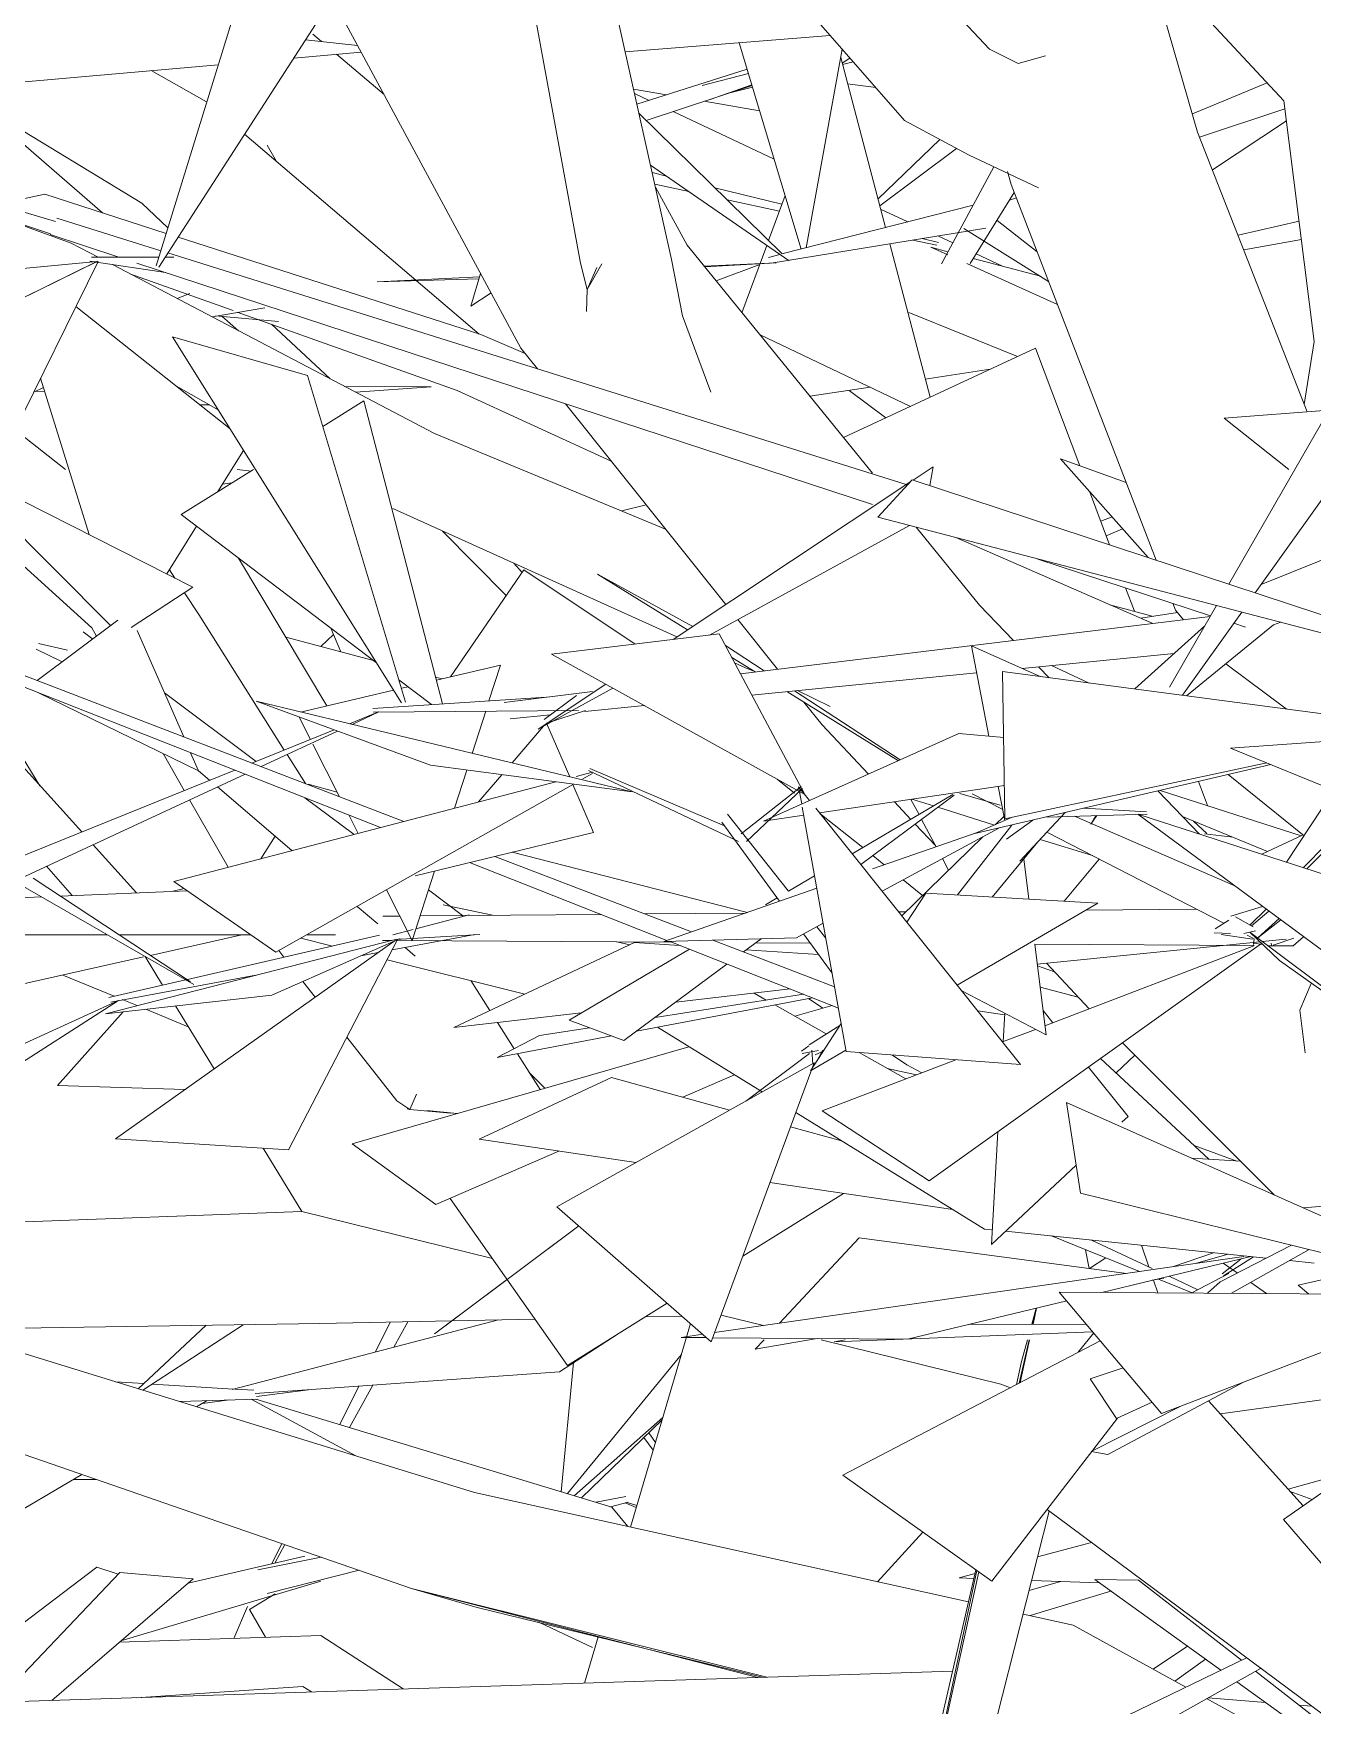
# Model space of a CAD drawing. Header units: millimetres. Extents: x 78096 to 288885, y -20632 to 149556.
# Drawn here: x 251546.7 to 251777.3, y 93652.2 to 93954 of the extents above; entities that cross this region are included whole.
import ezdxf

# ---------------------------------------------------------------- set-up
doc = ezdxf.new("R2010")
doc.units = ezdxf.units.MM
doc.layers.add('G-IMPT', color=8, linetype='Continuous', lineweight=9)
doc.layers.add('L-PLNT', color=71, linetype='Continuous', lineweight=9)

# ---------------------------------------------------------------- blocks, each defined once
blk = doc.blocks.new('ZZ-V - Tree Broadleaf 1 - 3dtree rotund SIMPLU-4826059-TOMH A-A')
at = {"layer": 'G-IMPT'}
for p, q in [((25902.18, 93952.48), (25900.6, 93953.82)), ((25913.45, 93942.93), (25904.87, 93950.2)), ((25881.4, 93941.63), (25871.45, 93947.25)), ((25869.74, 93923.3), (25835.68, 93944.08)), ((25862.69, 93921.58), (25839.26, 93941.9)), ((25930.61, 93899.69), (25888.27, 93935.77)), ((25892.38, 93933.8), (25894.05, 93930.85)), ((25874.46, 93918.9), (25869.74, 93923.3)), ((25887.2, 93900.31), (25884.19, 93902.92)), ((25903.72, 93891.64), (25893.16, 93901.47)), ((26030.94, 93897.19), (25996.3, 93881.02)), ((26030.94, 93897.19), (26038.92, 93875.95)), ((25850.62, 93889.4), (25852.26, 93889.36)), ((25921.93, 93890.21), (25906.31, 93890.28)), ((25921.93, 93890.21), (25908.27, 93889.25)), ((25881.95, 93886.92), (25880.2, 93886.96)), ((25856.01, 93875.26), (25846.91, 93882.42)), ((25860.72, 93846.68), (25827.21, 93877.15)), ((26035.46, 93877.21), (26047.28, 93872.91)), ((26035.46, 93877.21), (26051.24, 93859.38)), ((26040.64, 93871.36), (26044.27, 93861.68)), ((25960.73, 93868.87), (25956.31, 93867.79)), ((25935.49, 93852.55), (25923.95, 93864.17)), ((25903.13, 93832.62), (25887.19, 93859.28)), ((25938.32, 93856.67), (25936.86, 93858.35)), ((25874.72, 93857.2), (25875.72, 93855.68)), ((25938.66, 93857.17), (25925.42, 93837.86)), ((25938.66, 93857.17), (25958.71, 93843.77)), ((25877.46, 93853.04), (25880.04, 93849.12)), ((26047.18, 93853.93), (26048.77, 93849.69)), ((25861.57, 93845.18), (25860.72, 93846.68)), ((25895.44, 93824.65), (25880.04, 93849.12)), ((25905.63, 93842.37), (25903.84, 93846.65)), ((25911.55, 93840.8), (25895.72, 93845.01)), ((25923.92, 93837.51), (25922.73, 93837.82)), ((25851.39, 93818.22), (25839.87, 93836.96)), ((25877.42, 93817.36), (25873.63, 93824.02)), ((25899.25, 93818.59), (25895.96, 93823.83)), ((25984.36, 93819.37), (25987.49, 93816.87)), ((26060.3, 93818.98), (26061.94, 93814.62)), ((25905, 93817.03), (25899.77, 93818.48)), ((26053.38, 93817.37), (26078.83, 93809.18)), ((25885.31, 93803.5), (25878.38, 93815.67)), ((25992.06, 93813.22), (25999.77, 93807.05)), ((26057.41, 93812.66), (26072.76, 93806.35)), ((26059.41, 93811.84), (26061.81, 93809.62)), ((25891.21, 93805.04), (25893.79, 93809.1)), ((26061.41, 93809.53), (26066.53, 93808.91)), ((25936.54, 93806.22), (25978.96, 93795.36)), ((26001.58, 93805.6), (26003.65, 93803.95)), ((26007.05, 93801.23), (26010.56, 93798.43)), ((25873.51, 93782.25), (25870.36, 93787.38)), ((25895.39, 93787.27), (25894.46, 93788.46)), ((25864.76, 93780.24), (25855.5, 93784.06)), ((25901.04, 93780.07), (25898.82, 93782.9)), ((25929.08, 93783.05), (25932.52, 93777.65)), ((26031.26, 93785.71), (26034.36, 93784.62)), ((25992.59, 93778.08), (25990.01, 93779.82)), ((26031.75, 93781.84), (26038.63, 93780.08)), ((26038.67, 93780.04), (26037.18, 93780.45)), ((25868.89, 93778.54), (25866.23, 93779.64)), ((25878.14, 93774.73), (25870.48, 93777.89)), ((25882.81, 93767.14), (25875.83, 93778.48)), ((25987.53, 93776.62), (25994.24, 93778.56)), ((26020.51, 93777.58), (26025.35, 93776.89)), ((25933.89, 93775.49), (25936.91, 93770.76)), ((25915.75, 93761.34), (25906.73, 93772.83)), ((25907.66, 93753.61), (25968.42, 93771.12)), ((25937.49, 93769.84), (25941.59, 93763.39)), ((26007.73, 93767.88), (26005.14, 93769.62)), ((26010.44, 93766.43), (26007.73, 93767.88)), ((26042.67, 93769.02), (26062.2, 93750.81)), ((26048.82, 93769.6), (26045.45, 93766.42)), ((25939.63, 93766.48), (25942.44, 93763.63)), ((25967.31, 93762.01), (25976.62, 93766.06)), ((26009.49, 93766.06), (26004.15, 93767.21)), ((25919.3, 93762.57), (25918.1, 93759.82)), ((25918.1, 93759.82), (25915.75, 93761.34)), ((25918.1, 93759.82), (25917.63, 93759.91)), ((25918.1, 93759.82), (25925.43, 93759.16)), ((25921.16, 93759.59), (25926.65, 93759.08)), ((25898.63, 93741.41), (25891.63, 93752.79)), ((25907.66, 93753.61), (25922.8, 93742.64)), ((26067.21, 93750.5), (26059.55, 93753.28)), ((25922.8, 93742.64), (25944.97, 93752.28)), ((25925.39, 93743.76), (25946.51, 93713.62)), ((25978.13, 93733.33), (25996.31, 93744.66)), ((25898.63, 93741.4), (25798.32, 93737.67)), ((25933, 93732.9), (25898.63, 93741.41)), ((26050.05, 93735.3), (26051.37, 93731.41)), ((26039.95, 93734.5), (26040.61, 93731.12)), ((26043.6, 93733.02), (26040.69, 93731.11)), ((26064.78, 93732.06), (26067.29, 93730.3)), ((26052.18, 93729.01), (26052.96, 93726.73)), ((26069.74, 93728.59), (26072.58, 93726.6)), ((25946.51, 93713.62), (25964.51, 93724.84)), ((25967.14, 93722.53), (25960.59, 93722.39)), ((25981.9, 93720.81), (25974.21, 93722.71)), ((26031.05, 93723.94), (26030.25, 93721.04)), ((26031.1, 93723.95), (26030.43, 93721.04)), ((26031.12, 93723.95), (26030.48, 93721.04)), ((25901.87, 93721.17), (25795.47, 93719.59)), ((25929.76, 93690.7), (25834.17, 93720.16)), ((25881.37, 93720.87), (25869.12, 93709.39)), ((25888.06, 93720.97), (25869.96, 93709.13)), ((25934.05, 93721.84), (25886.05, 93709.29)), ((25940.65, 93721.98), (25901.87, 93721.17)), ((25968.71, 93721.16), (25957.89, 93684.46)), ((26041.42, 93719.48), (26038.63, 93715.99)), ((25955.65, 93719.32), (25945.1, 93712.48)), ((26024.69, 93710.22), (25992.26, 93718.24)), ((26029.78, 93718.24), (26027.97, 93710.41)), ((26029.86, 93718.24), (26028.17, 93710.51)), ((26029.47, 93718.24), (26028.38, 93714.33)), ((26028.38, 93714.33), (26027.5, 93710.16)), ((25870.14, 93710.34), (25865.03, 93710.65)), ((25945.1, 93712.48), (25890.21, 93708.53)), ((25918.39, 93673.38), (25819.39, 93707.62)), ((25886.29, 93709.36), (25871.67, 93710.25)), ((25890.58, 93707.56), (25876.58, 93707.09)), ((25889.98, 93709.13), (25886.58, 93709.34)), ((25889.46, 93707.53), (25908.32, 93697.31)), ((25954.5, 93688.06), (25890.34, 93707.55)), ((26026.39, 93709.59), (26024.69, 93710.22)), ((26064.26, 93704.87), (26097.11, 93709.45)), ((26062.13, 93707.23), (26079.2, 93688.26)), ((26075.67, 93685.8), (26088.85, 93695.01)), ((26088.24, 93694.59), (26076.47, 93691.29)), ((26018.85, 93670.94), (25929.76, 93690.7)), ((26080.83, 93689.4), (26076.85, 93690.88)), ((25954.5, 93688.06), (25957.42, 93684.56)), ((26033.41, 93687.32), (26020.77, 93637.53)), ((26033.01, 93687.62), (26146.7, 93603.04)), ((26010.62, 93683.55), (26002.43, 93674.58)), ((26075.67, 93685.8), (26162.2, 93585.31)), ((26020.19, 93676.75), (26008.02, 93624.1)), ((26020.36, 93676.63), (26008.16, 93619.25)), ((26020.69, 93676.4), (26008.16, 93619.25)), ((26049.51, 93674.9), (26041.6, 93674.97)), ((26041.6, 93674.97), (26064.35, 93658.61)), ((26049.51, 93674.9), (26068.09, 93660.41)), ((25982.48, 93657.38), (25918.39, 93673.38)), ((25980.87, 93657.33), (25918.39, 93673.38)), ((25930.26, 93669.96), (25918.39, 93673.38)), ((25981.66, 93657.36), (25930.26, 93669.96)), ((26037.69, 93666.76), (26028.7, 93668.75)), ((26058.04, 93655.56), (26037.69, 93666.76)), ((25952.05, 93664.62), (25949.6, 93656.31)), ((26019.69, 93637.01), (26068.99, 93660.85)), ((25707.86, 93648.43), (26015.97, 93658.47)), ((26009.47, 93624.15), (26071.53, 93658.96)), ((26067.21, 93656.54), (26102.93, 93630.85)), ((26070.61, 93658.45), (26113.36, 93625.11)), ((26127.5, 93617.32), (26061.78, 93653.5))]:
    blk.add_line(p, q, dxfattribs=at)
blk = doc.blocks.new('ZZ-V - Tree Broadleaf 1 - 3dtree rotund SIMPLU-4826034-TOMH A-A')
at = {"layer": 'G-IMPT'}
for p, q in [((26060.17, 93936.17), (26039.79, 94006.45)), ((26022.65, 93951.14), (25979.03, 93997.51)), ((25924.88, 93992.53), (25872.81, 93911.79)), ((25872.33, 93912), (25895.89, 93988.37)), ((26007.32, 93938.22), (25964.86, 93986.81)), ((25948.88, 93912.5), (25939.78, 93961.94)), ((25965.3, 93913.15), (25954.31, 93962.27)), ((25938.13, 93897.17), (25904.09, 93960.3)), ((26075.73, 93941.82), (26059.36, 93959.38)), ((25899.25, 93952.79), (25908.68, 93951.79)), ((25956.92, 93950.63), (25993.92, 93953.56)), ((25977.5, 93952.26), (25988.65, 93915.05)), ((25897.14, 93949.52), (25909.32, 93950.6)), ((25996.03, 93951.14), (25989.56, 93915.28)), ((26027.79, 93948.55), (26022.65, 93951.14)), ((26027.79, 93948.55), (26032.73, 93949.92)), ((25834.96, 93944.02), (25883.54, 93948.32)), ((26081.19, 93898.34), (26075.73, 93941.82)), ((25959.4, 93939.54), (25985.22, 93914.17)), ((26018.87, 93932.03), (26007.32, 93938.22)), ((26076.19, 93938.18), (26062.85, 93929.33)), ((25800.16, 93935.37), (25853.31, 93917.8)), ((26079.92, 93885.65), (26060.17, 93936.17)), ((26018.87, 93932.03), (26031.45, 93926.1)), ((25961.49, 93930.2), (25986.47, 93912.94)), ((26013.97, 93912.37), (26023.39, 93929.9)), ((26026.55, 93926.67), (26025.89, 93929.03)), ((25837.56, 93924.98), (25854.18, 93920.02)), ((25852.24, 93924.94), (25843.75, 93923.13)), ((25874.15, 93917.88), (25852.24, 93924.94)), ((25968.09, 93915.77), (25962.38, 93926.21)), ((26019.14, 93912.42), (26027.1, 93925.24)), ((26052.68, 93858.91), (26026.55, 93926.67)), ((25985.19, 93914.16), (26019.67, 93922.97)), ((25857.04, 93916.14), (25842.5, 93921.37)), ((25854.43, 93920.63), (25873.18, 93914.74)), ((25983.28, 93912.51), (26021.94, 93918.81)), ((26033.28, 93909.22), (26018.03, 93918.75)), ((26031.23, 93914.54), (26023.99, 93920.23)), ((26078.46, 93920.06), (26067.45, 93917.56)), ((26117.5, 93919), (26070.57, 93853)), ((25853.25, 93917.65), (25865.63, 93913.58)), ((25861.91, 93913.58), (25857.04, 93916.14)), ((25930.87, 93899.61), (25876.29, 93917.19)), ((26001.52, 93874.59), (25968.09, 93915.77)), ((26101.95, 93917.55), (26065.78, 93854.59)), ((26068.49, 93914.9), (26078.88, 93916.78)), ((25802.74, 93907.31), (25861.65, 93912.8)), ((25861.85, 93912.84), (25814.13, 93889.46)), ((25826.58, 93895.53), (25861.65, 93912.8)), ((25846.29, 93881.16), (25861.86, 93912.83)), ((25860.39, 93912.85), (25874, 93910.79)), ((25860.69, 93913.58), (25872.82, 93913.59)), ((25868.84, 93912.53), (26001.52, 93868.93)), ((25873.97, 93913.59), (25875.51, 93913.59)), ((25874.45, 93914.34), (26007.63, 93872.55)), ((25967.25, 93903.01), (25965.3, 93913.15)), ((25971.2, 93911.94), (25984.14, 93912.55)), ((25984.14, 93912.55), (25971.28, 93911.84)), ((25982.76, 93913.54), (25984.83, 93914.07)), ((25922.52, 93881.77), (25864.47, 93912.24)), ((25886.24, 93903.95), (25867.59, 93910.6)), ((25912.21, 93909.16), (25930.67, 93910.03)), ((25912.21, 93909.16), (25930.56, 93909.67)), ((25929.1, 93904.76), (25930.86, 93910.66)), ((25950.05, 93907.78), (25948.88, 93912.5)), ((25952.73, 93912.41), (25950.05, 93907.78)), ((25951.82, 93911.75), (25950.05, 93907.78)), ((25876.13, 93906.12), (25878.39, 93907.05)), ((25932.73, 93907.18), (25929.1, 93904.76)), ((25950.05, 93907.78), (25949.96, 93903.81)), ((25857.84, 93904.66), (25885.66, 93882.64)), ((25882.41, 93902.82), (25891.96, 93904.43)), ((25926.63, 93889.53), (25886.96, 93903.69)), ((25883.04, 93903.03), (25894.39, 93901.96)), ((25967.25, 93903.01), (25972.35, 93889.24)), ((25875.3, 93899.2), (25916.59, 93833.18)), ((25875.3, 93899.2), (25899.64, 93892.24)), ((25938.91, 93896.2), (25930.87, 93899.61)), ((26079.4, 93887), (26081.19, 93898.34)), ((25941.12, 93893.42), (25938.13, 93897.17)), ((25851.51, 93891.78), (25860.25, 93863.53)), ((25917.33, 93833.32), (25899.64, 93892.24)), ((25850.26, 93889.23), (25852.03, 93890.09)), ((25883.54, 93886.02), (25875.99, 93890.29)), ((25954.42, 93876.77), (25926.63, 93889.53)), ((25909.77, 93887.65), (25902.4, 93883.06)), ((25909.77, 93887.65), (25923.99, 93832.98)), ((25975.07, 93850.91), (25946.15, 93887.12)), ((26064.93, 93884.51), (26083.79, 93885.95)), ((26064.93, 93884.51), (26076.63, 93875.26)), ((25964.2, 93864.52), (25922.52, 93881.77)), ((25888.11, 93878.72), (25883.48, 93871.28)), ((25878.98, 93854.02), (25835.11, 93876.29)), ((25864.13, 93847.1), (25835.11, 93876.29)), ((25889.87, 93875.26), (25876.83, 93867.14)), ((26008.69, 93873.43), (26002.47, 93866.66)), ((26008.69, 93873.43), (26121.12, 93836.32)), ((26012.46, 93875.75), (26008.87, 93873.37)), ((26012.46, 93875.75), (26011.87, 93872.38)), ((26008.28, 93872.98), (25965.57, 93844.6)), ((25966.27, 93845.07), (25915.01, 93868.21)), ((25879.6, 93865.04), (25874.24, 93856.43)), ((25876.83, 93867.14), (25912.07, 93840.4)), ((25972.16, 93845.39), (26008.2, 93865.16)), ((26120.06, 93836), (26002.47, 93866.66)), ((26020.83, 93850.79), (26009.43, 93864.84)), ((26051.97, 93847.54), (26016.55, 93862.99)), ((26031.37, 93859.12), (26062.51, 93848.89)), ((26088.2, 93861.19), (26071.64, 93854.51)), ((25951.94, 93856.39), (25969.12, 93846.96)), ((25951.94, 93856.39), (25968.16, 93846.32)), ((25878.98, 93854.02), (25867.85, 93846.79)), ((26026.94, 93844.42), (26020.83, 93850.79)), ((26044.35, 93850.87), (26051.97, 93848.84)), ((26049.9, 93848.45), (26056.52, 93849.45)), ((26063.56, 93850.73), (26055.1, 93836)), ((26056.16, 93849.88), (26055.68, 93851.14)), ((26057.64, 93848.16), (26056.16, 93849.88)), ((26068.11, 93849.55), (26057.44, 93834.53)), ((25850.86, 93837.18), (25865.41, 93848.06)), ((25877.32, 93827.02), (25868.94, 93846.23)), ((25984.39, 93839.24), (25977.25, 93848.19)), ((25977.71, 93838.43), (26062.42, 93848.74)), ((26061.46, 93847.07), (26048.84, 93835.67)), ((26073.84, 93847.27), (26058.18, 93834.43)), ((26066.68, 93847.52), (26068.81, 93846.82)), ((26075.18, 93847.7), (26073.84, 93847.27)), ((25851.1, 93843.86), (25856.33, 93842.68)), ((25859.16, 93845.97), (25860.89, 93844.68)), ((25943.66, 93841.96), (25973.89, 93845.6)), ((25973.89, 93845.6), (25989.3, 93816.63)), ((25975, 93843.51), (25981.97, 93838.95)), ((26031.78, 93837.91), (26019.37, 93843.48)), ((26022.5, 93827.13), (26019.37, 93843.48)), ((25835.75, 93842.99), (25917.01, 93811.77)), ((25850.7, 93842.84), (25855.41, 93840.58)), ((25943.66, 93841.96), (25989.3, 93816.63)), ((25976.14, 93841.37), (25980.36, 93838.75)), ((25978.62, 93839.49), (25976.67, 93840.37)), ((26028.5, 93839.38), (26055.95, 93842.09)), ((26076.16, 93832.07), (26065.24, 93840.22)), ((25839.83, 93839.46), (25912.8, 93810.68)), ((25916.13, 93837.32), (25922.02, 93832.85)), ((25922.88, 93837.26), (25934.44, 93839.98)), ((25934.44, 93839.98), (25932.36, 93833.51)), ((25980.27, 93838.81), (25978.62, 93839.49)), ((25979.76, 93834.58), (26020.31, 93838.58)), ((26025, 93838.81), (26102.16, 93828.64)), ((26025, 93838.81), (26025.42, 93812.22)), ((26033.39, 93837.7), (26031.49, 93839.68)), ((26040.58, 93836.75), (26033.84, 93839.91)), ((25836.21, 93835.09), (25858.91, 93809.87)), ((25851.14, 93835), (25879.98, 93820.92)), ((25873.84, 93834.99), (25890.4, 93822.61)), ((25898.4, 93831.51), (25915.17, 93835.45)), ((25911.4, 93832.18), (25942.67, 93834.17)), ((25916.59, 93835.79), (25917.78, 93836.07)), ((25935.09, 93833.25), (25951.06, 93835.19)), ((25953.44, 93836.54), (25941.23, 93828.42)), ((25941.23, 93828.42), (25954.72, 93835.83)), ((25948.17, 93834.52), (25942.32, 93830.15)), ((25986.08, 93835.2), (26006.19, 93822.72)), ((25987.48, 93835.34), (26006.52, 93822.87)), ((25993.91, 93832.54), (25987.99, 93835.39)), ((25890.36, 93833.45), (25921.82, 93821.92)), ((25890.36, 93833.45), (25958.19, 93817.1)), ((25907.18, 93829.4), (25912.44, 93831.52)), ((25907.68, 93829.28), (25912.52, 93831.53)), ((25911.49, 93831.5), (25948.51, 93831.8)), ((25931.77, 93831.66), (25929.33, 93824.06)), ((25942.71, 93829.51), (25949.79, 93831.81)), ((25949.67, 93831.61), (25960.41, 93832.67)), ((25992.43, 93829.19), (25989.14, 93833.31)), ((25889.62, 93822.29), (25904.44, 93828.29)), ((25891.27, 93821.66), (25905.06, 93828.06)), ((25898.14, 93830.6), (25900.18, 93826.56)), ((25936.21, 93830.28), (25943.45, 93831)), ((25936.52, 93822.32), (25942.22, 93828.96)), ((25946.92, 93819.82), (25942.76, 93829.51)), ((26000.79, 93820.3), (25992.43, 93829.19)), ((26066.12, 93825.01), (26114.03, 93828.33)), ((25900.6, 93825.74), (25905.4, 93816.23)), ((25981.85, 93811.82), (26017.12, 93827.61)), ((26025.19, 93826.89), (26017.12, 93827.61)), ((25879.98, 93820.92), (25878.56, 93824.18)), ((26020.01, 93809.57), (26073.38, 93822.04)), ((26072.67, 93822.33), (26025.42, 93812.22)), ((26066.12, 93825.01), (26094.38, 93813.42)), ((25835.08, 93800.23), (25886.52, 93821.04)), ((25844.64, 93800), (25888.37, 93820.31)), ((25879.98, 93820.9), (25881.97, 93819.2)), ((25921.82, 93821.92), (25958.19, 93817.1)), ((25928.37, 93821.05), (25926.16, 93814.16)), ((25930.49, 93815.29), (25934.71, 93820.21)), ((25951.06, 93820.66), (25948.07, 93819.88)), ((25949.27, 93819.43), (25951.06, 93820.44)), ((25950.33, 93820.99), (25977.37, 93808.14)), ((25950.55, 93821.31), (25974.84, 93810.97)), ((26079.36, 93809.2), (26065.67, 93820.24)), ((25944.42, 93818.93), (25875.55, 93800.96)), ((25883.38, 93817.99), (25896.82, 93806.51)), ((25893.95, 93788.17), (25947.62, 93818.5)), ((25899.18, 93816.05), (25908.03, 93809.43)), ((25951.23, 93809.79), (25947.51, 93818.44)), ((25988.68, 93818.06), (25977.84, 93809.52)), ((25988.92, 93817.72), (25978.8, 93808.13)), ((25988.77, 93814.92), (25988.21, 93818.04)), ((25990.19, 93815.56), (25988.21, 93818.04)), ((26025.32, 93818.27), (25991.98, 93813.32)), ((25997.87, 93805.94), (26016.04, 93816.61)), ((25999.42, 93803.99), (26016.25, 93816.51)), ((26017.26, 93816.84), (26024.53, 93814.7)), ((26025.02, 93813.92), (26019.51, 93816.76)), ((26025.4, 93811.94), (26024.22, 93818.1)), ((26060.42, 93809.52), (26052.98, 93817.27)), ((26076.22, 93804.41), (26084.74, 93817.38)), ((25975.39, 93813.09), (25986.38, 93799.22)), ((25996.79, 93770.24), (25988.87, 93814.34)), ((26028.23, 93767.91), (25991.32, 93814.15)), ((26008.45, 93812.15), (26005.47, 93815.32)), ((26008.45, 93815.76), (26009.92, 93813.01)), ((26012.55, 93814.56), (26008.61, 93815.79)), ((26023.54, 93811.12), (26013.31, 93814.32)), ((26036.26, 93813.37), (26028.12, 93804.59)), ((26051.08, 93813.06), (26034.87, 93812.62)), ((26039.72, 93814.18), (26050.92, 93813.51)), ((26049.4, 93813.08), (26103.25, 93773.21)), ((26112.88, 93792.57), (26049.57, 93813.02)), ((26090.57, 93814.99), (26079.24, 93803.44)), ((26079.83, 93803.25), (26091.35, 93814.67)), ((25907.07, 93812.94), (25908.75, 93809.62)), ((25974.33, 93811.66), (25984.76, 93797.38)), ((25989.13, 93812.9), (25981.85, 93811.82)), ((26003.27, 93799.18), (26024.29, 93810.57)), ((26012.89, 93807.44), (26009.25, 93811.3)), ((26010.38, 93812.14), (26013.01, 93807.2)), ((26026.64, 93811.12), (26016.86, 93798.5)), ((26026.62, 93812.47), (26020.01, 93809.57)), ((26023.63, 93811.16), (26025.25, 93812.73)), ((26030.43, 93812), (26025.67, 93808.58)), ((26032.94, 93812.55), (26035.08, 93812.62)), ((26037.95, 93812.72), (26066.88, 93800.14)), ((26042.01, 93812.83), (26040.88, 93811.25)), ((26041.79, 93812.82), (26040.88, 93811.25)), ((25860.96, 93807.58), (25868.79, 93798.88)), ((25919.07, 93801.97), (25951.23, 93809.79)), ((26001.52, 93803.21), (26020.77, 93809.9)), ((26006.79, 93794.76), (26021.43, 93809.02)), ((26031.35, 93808.08), (26023.09, 93798.13)), ((26041.18, 93805.61), (26031.78, 93808.54)), ((26064.89, 93793.4), (26032.98, 93809.83)), ((26079.18, 93809.35), (26071.73, 93805.86)), ((25928.85, 93804.35), (25964.44, 93790.31)), ((25933.44, 93805.46), (25968.88, 93791.85)), ((26014.15, 93805.07), (26015.25, 93803)), ((26029.74, 93797.74), (26028.81, 93805.02)), ((26042.39, 93804.99), (26036.08, 93797.37)), ((25846.74, 93800.98), (25879.15, 93782.33)), ((25850.14, 93801.51), (25878.54, 93782.83)), ((25852.56, 93803.68), (25857.17, 93798.38)), ((25893.95, 93788.17), (25875.55, 93800.96)), ((25922.52, 93802.81), (25918.51, 93790.31)), ((25986.4, 93799.2), (25991.09, 93801.96)), ((25819.52, 93796.75), (25851.67, 93798.14)), ((25855.04, 93798.29), (25877.96, 93799.28)), ((25877.39, 93799.68), (25875.38, 93799.17)), ((25913.89, 93799.44), (25918.51, 93790.31)), ((25921.43, 93799.41), (25927.61, 93794.79)), ((25963.92, 93790.13), (25991.5, 93799.72)), ((25982.23, 93796.75), (25984.32, 93797.98)), ((26007.74, 93793.58), (26011.15, 93798.83)), ((26042.18, 93797.01), (26011.15, 93798.83)), ((25908.6, 93796.44), (25912.29, 93793.29)), ((25919.19, 93792.41), (25928.77, 93794.9)), ((25952.53, 93795.01), (25919.93, 93794.73)), ((25932.99, 93794.84), (25924.08, 93796.75)), ((25978.61, 93795.24), (25960.47, 93795.08)), ((26007.53, 93795.49), (26006.22, 93795.48)), ((26042.18, 93797.01), (26016.81, 93782.22)), ((26059.96, 93795.94), (26040.05, 93795.77)), ((26066.15, 93794.68), (26071.87, 93796.44)), ((26069.61, 93793.11), (26072.5, 93795.97)), ((26073.01, 93795.59), (26069.88, 93792.95)), ((25916.29, 93794.7), (25913.21, 93794.67)), ((25915.03, 93791.34), (25918.66, 93792.28)), ((25987.8, 93790.79), (25992.63, 93793.41)), ((25991.48, 93792.78), (25993.11, 93790.72)), ((26063.3, 93792.41), (26065.77, 93793.95)), ((26070.21, 93792.77), (26066.99, 93794.56)), ((26070.58, 93792.04), (26068.52, 93791.54)), ((26074.84, 93794.24), (26071.05, 93790.8)), ((26075.17, 93794), (26071.05, 93790.8)), ((25817.68, 93791.28), (25863.58, 93791.29)), ((25863.18, 93777.07), (25915.5, 93790.46)), ((25865.01, 93754.52), (25915.42, 93790.27)), ((25865.68, 93791.29), (25889.46, 93791.29)), ((25887.82, 93791.29), (25871.3, 93787.6)), ((25878, 93783.28), (25912.62, 93791.23)), ((25893.21, 93780.41), (25916.33, 93790.68)), ((25896.19, 93752.49), (25915.87, 93790.49)), ((25904.16, 93789.29), (25898.46, 93790.72)), ((25899.49, 93791.3), (25904.71, 93791.3)), ((25914.75, 93790.27), (25913.17, 93790.28)), ((25914.88, 93788.59), (25929.83, 93791.36)), ((25915.5, 93790.47), (25930.71, 93791.35)), ((25965.29, 93789.98), (25915.75, 93790.27)), ((25917.27, 93789.03), (25919.07, 93787.49)), ((25926.02, 93774.59), (25958.61, 93789.94)), ((25957.75, 93789.53), (25955.39, 93790.04)), ((25958.61, 93789.94), (25966.74, 93789.41)), ((25963.92, 93790.13), (25987.8, 93790.79)), ((25964.84, 93790.15), (25995.37, 93778.11)), ((25972.73, 93790.37), (25994.69, 93781.94)), ((25978.25, 93788.25), (25981.43, 93790.61)), ((25990.28, 93789.83), (25980.45, 93789.89)), ((25989.07, 93791.48), (25994.25, 93784.4)), ((26011.75, 93746.93), (26071.67, 93789.75)), ((26070.38, 93789.37), (26030.77, 93789.6)), ((26032.84, 93773.25), (26030.78, 93789.54)), ((26031.23, 93786), (26071.36, 93790.05)), ((26032.63, 93774.92), (26070.29, 93789.33)), ((26063.16, 93791.68), (26066.11, 93791.54)), ((26064.42, 93791.4), (26070.04, 93790.54)), ((26070.39, 93790.57), (26069.1, 93791.24)), ((26074.9, 93786.67), (26069.55, 93791.78)), ((26102.55, 93767.02), (26069.55, 93791.78)), ((26070.22, 93789.54), (26070.39, 93790.57)), ((26071.86, 93789.58), (26070.36, 93789.81)), ((26071.8, 93790.1), (26076.15, 93790.54)), ((26077.38, 93789.33), (26072.79, 93789.35)), ((26073.48, 93789.47), (26073.42, 93789.81)), ((26073.79, 93789.43), (26077.54, 93790.71)), ((26079.27, 93790.96), (26077.38, 93789.33)), ((25870.04, 93787.32), (25820.5, 93776.22)), ((25909.27, 93787.54), (25912.39, 93788.12)), ((25938.81, 93780.62), (25913.98, 93786.83)), ((25946.8, 93775.94), (25968.52, 93788.7)), ((25956.7, 93772.23), (25975.27, 93786.04)), ((25978.75, 93788.62), (25991.79, 93787.77)), ((26040.61, 93777.97), (26032.9, 93786.17)), ((26074.9, 93786.67), (26102.55, 93767.02)), ((25863.83, 93780.03), (25877.64, 93783.2)), ((25864.17, 93779.16), (25890.32, 93784.02)), ((25863.18, 93777.07), (25893.21, 93780.41)), ((25958.98, 93773.92), (25990.71, 93779.95)), ((25962.32, 93776.41), (25989.08, 93780.59)), ((25966.04, 93779.17), (25986.69, 93781.54)), ((25982.37, 93779.55), (25980.17, 93780.79)), ((26017.61, 93781.22), (26032.84, 93773.25)), ((26078.62, 93777.74), (26080.67, 93782.51)), ((25789.97, 93744.91), (25865.56, 93779.47)), ((25865.56, 93779.47), (25803.43, 93739.55)), ((25926.02, 93774.59), (25948.98, 93777.22)), ((25993.2, 93773.42), (25983.93, 93778.66)), ((26025.07, 93772.03), (26025.37, 93777.16)), ((26032.29, 93777.64), (26034.04, 93775.46)), ((26078.62, 93777.74), (26079.55, 93770.05)), ((25941.5, 93773.16), (25950.48, 93774.56)), ((25946.8, 93775.94), (25956.7, 93772.23)), ((25981.63, 93762.97), (25962.73, 93774.63)), ((25995.65, 93774.95), (25990.11, 93771.49)), ((25990.34, 93766.78), (25995.88, 93775.31)), ((26024.97, 93771.99), (26030.91, 93774.26)), ((25933.83, 93769.15), (25941.5, 93773.16)), ((25933.83, 93769.15), (25954.46, 93773.07)), ((25988.7, 93770.31), (25990.07, 93771.3)), ((26074.04, 93744.34), (26046.59, 93771.83)), ((25991.01, 93768.22), (25944.62, 93742.25)), ((25972.43, 93717.9), (25991.01, 93768.22)), ((25978.66, 93761.31), (25990.16, 93769.91)), ((25990.16, 93769.91), (25978.66, 93761.3)), ((25988.85, 93769.91), (25991.79, 93770.47)), ((25996.74, 93770.51), (25990.34, 93766.78)), ((25990.75, 93768), (25990.59, 93770.52)), ((25992.64, 93770.31), (25991.16, 93769.64)), ((25991.63, 93768.76), (25992.56, 93770.52)), ((25992.48, 93759.56), (26016.58, 93768.78)), ((25996.79, 93770.24), (26028.23, 93767.91)), ((26007.51, 93765.31), (25999.1, 93770.07)), ((25954.44, 93765.55), (25930.61, 93754.42)), ((25954.44, 93765.55), (25975.76, 93759.68)), ((26040.47, 93767.45), (26047.61, 93758.55)), ((26021.71, 93738.23), (25987.69, 93759.23)), ((25992.48, 93759.56), (26011.75, 93746.93)), ((26039.06, 93744.71), (26036.52, 93761.07)), ((26112.61, 93727.15), (26036.52, 93761.07)), ((25986.74, 93756.66), (25995.95, 93754.13)), ((26022.96, 93735.42), (26024.13, 93755.78)), ((26046.49, 93757.49), (26047.61, 93758.55)), ((25865.01, 93754.52), (25896.19, 93752.49)), ((25930.61, 93754.42), (25958.86, 93750.22)), ((26022.96, 93735.42), (26038.27, 93749.78)), ((26067.93, 93750.46), (26059.11, 93751)), ((25983.04, 93746.63), (26016.04, 93741.73)), ((26039.06, 93744.71), (26110.2, 93727.11)), ((26079.22, 93742.04), (26101.12, 93743.87)), ((25972.43, 93717.9), (25944.62, 93742.25)), ((25922.55, 93719.34), (25948.56, 93738.8)), ((25948.56, 93738.8), (25926.08, 93721.98)), ((26023.11, 93738.09), (26021.71, 93738.23)), ((26072.51, 93732.97), (26025.53, 93737.84)), ((25999.12, 93736.62), (25984.75, 93721.22)), ((25999.12, 93736.62), (26047.36, 93730.22)), ((26033.83, 93736.98), (26049.68, 93730.56)), ((26051.97, 93731.13), (26041.05, 93736.23)), ((26064.22, 93728.73), (26077.07, 93735.31)), ((26080.3, 93734.51), (26066.25, 93726.64)), ((26068.5, 93733.27), (25973.03, 93719.53)), ((26042.91, 93726.79), (26069.75, 93733.26)), ((26055.8, 93731.44), (26063.01, 93733.95)), ((26059.99, 93732.04), (26065.67, 93733.68)), ((26064.58, 93730.14), (26067.94, 93732.82)), ((26064.85, 93729.81), (26070.22, 93733.21)), ((26081.16, 93732.07), (26076.77, 93732.53)), ((26051.99, 93728.98), (26054.05, 93729.34)), ((26053.1, 93729.17), (26059.15, 93726.72)), ((26060.22, 93727.28), (26055.02, 93729.71)), ((26059.09, 93726.69), (26065.81, 93730.2)), ((26064.22, 93728.73), (26061.97, 93726.67)), ((26078.32, 93728.08), (26092.8, 93731.41)), ((26053.64, 93704.97), (26035.22, 93726.84)), ((26109.74, 93726.36), (26035.22, 93726.84)), ((26053.64, 93704.97), (26109.74, 93726.36)), ((26078.32, 93728.08), (26080.14, 93726.55)), ((26007.82, 93718.35), (26036.55, 93725.26)), ((25922.55, 93719.34), (25926.08, 93721.98)), ((25994.61, 93717.85), (26041.27, 93719.65)), ((26040.09, 93721.05), (26018.92, 93721.02)), ((25970.92, 93719.23), (25967.01, 93718.66)), ((25971.6, 93718.63), (25967.01, 93718.66)), ((26007.82, 93718.35), (25972.7, 93718.62)), ((25980.38, 93716.53), (25991.57, 93718.47)), ((25981.98, 93718.24), (25980.38, 93716.53)), ((25994.61, 93717.85), (25996.57, 93718.24)), ((25996.2, 93693.79), (26042.61, 93718.07)), ((26046.71, 93713.2), (26040.76, 93711.2)), ((26045.56, 93704.03), (26040.76, 93711.2)), ((26043.98, 93697.54), (26068.55, 93710.66)), ((26040.95, 93698.1), (26057.25, 93706.35)), ((26045.56, 93704.03), (26051.97, 93706.96)), ((26023.07, 93674.71), (26045.71, 93704.1)), ((26043.98, 93697.54), (26040.95, 93698.1)), ((25996.2, 93693.79), (26023.07, 93674.71))]:
    blk.add_line(p, q, dxfattribs=at)
blk = doc.blocks.new('ZZ-V - Tree Broadleaf 2 - 3dtree rotund SIMPLU-4826084-TOMH A-A')
at = {"layer": 'G-IMPT'}
for p, q in [((26044.74, 93866.73), (26042.68, 93865.93)), ((26046.64, 93864.58), (26043.67, 93863.29)), ((25902.03, 93843.33), (25904.33, 93845.48)), ((25854.52, 93764.15), (25866.38, 93777.43)), ((25854.52, 93764.15), (25877.51, 93763.38)), ((25914.52, 93721.44), (25911.89, 93716.05)), ((25917.75, 93721.5), (25915.22, 93716.92)), ((25947.63, 93714.12), (25945.4, 93690.83)), ((25967.04, 93715.52), (25946.52, 93690.48)), ((25880.69, 93706.77), (25885.56, 93707.39)), ((25890.41, 93708.02), (25899.83, 93709.22)), ((25908.87, 93709.88), (25905.49, 93702.95)), ((25911.44, 93710.06), (25907.22, 93702.42)), ((25879.63, 93706.15), (25881.51, 93707.26)), ((25947.74, 93690.11), (25963.72, 93704.24)), ((25963.59, 93703.78), (25949.04, 93689.72)), ((25961.21, 93701.48), (25962.39, 93699.72)), ((25961.98, 93698.32), (25960.31, 93700.62)), ((25837.47, 93681.28), (25858.93, 93693.94)), ((25857.4, 93693.04), (25861.59, 93693.02)), ((25957.06, 93689.99), (25951.69, 93688.92)), ((25957.47, 93688.94), (25954.27, 93688.13)), ((25958.93, 93687.98), (25956.92, 93688.84)), ((25957.26, 93688.88), (25959.03, 93688.32)), ((25895, 93681.47), (25893.22, 93677.84)), ((25895.56, 93681.28), (25893.72, 93677.96)), ((26031.31, 93679.06), (26041.03, 93681.65)), ((25861.63, 93677.24), (25828.91, 93652.38)), ((25861.63, 93677.24), (25865.49, 93675.93)), ((25899.17, 93679.21), (25878.1, 93674.36)), ((25902.07, 93679.03), (25890.66, 93676.75)), ((25902.04, 93674.67), (25865.97, 93663.9)), ((25908.94, 93676.65), (25892.36, 93672.45)), ((26017.17, 93675.29), (26020.03, 93676.05)), ((26019.83, 93675.2), (26017.17, 93675.29)), ((26035.44, 93674.64), (26029.78, 93673.02)), ((26042.41, 93674.39), (26030.24, 93674.82)), ((25889.2, 93669.55), (25893.82, 93672.43)), ((26044.54, 93672.86), (26029.95, 93668.47)), ((25886.36, 93664.36), (25888.84, 93670.15)), ((25889.18, 93669.55), (25892.07, 93664.56)), ((25941.47, 93667.21), (25951.06, 93662.71)), ((25865.69, 93663.66), (25902.04, 93664.9)), ((25902.04, 93664.9), (25916.88, 93655.24)), ((26058.33, 93662.94), (26052.15, 93658.8)), ((26061.58, 93660.6), (26056.03, 93656.66)), ((25868.71, 93653.67), (25898.79, 93655.67)), ((25898.79, 93655.67), (25900.36, 93654.71)), ((26062.07, 93653.66), (26072.39, 93652.82)), ((26078.45, 93652.33), (26080.69, 93652.15))]:
    blk.add_line(p, q, dxfattribs=at)
blk = doc.blocks.new('ZZ-V - Tree Broadleaf 2 - 3dtree rotund SIMPLU-4826109-TOMH A-A')
at = {"layer": 'G-IMPT'}
for p, q in [((26003.86, 93918.93), (25995.79, 93949.6)), ((25997.47, 93949.49), (25996.06, 93948.6)), ((25998.06, 93948.82), (25996.13, 93948.33)), ((25978.91, 93947.52), (25959.03, 93941.17)), ((25979.16, 93946.72), (25970.8, 93944.56)), ((25958.42, 93943.89), (25964.36, 93942.87)), ((25961.24, 93941.87), (25958.6, 93943.12)), ((25960.72, 93938.24), (25979.8, 93944.58)), ((25979.77, 93944.68), (25972.24, 93942.05)), ((25979.9, 93944.25), (25975.34, 93943.1)), ((25997.04, 93944.85), (26002.1, 93944.19)), ((26072.72, 93945.05), (26059.22, 93939.45)), ((25983.78, 93931.29), (25965.56, 93939.85)), ((25971.15, 93941.71), (25981.17, 93939.99)), ((26060.53, 93935.24), (26075.92, 93940.34)), ((26013.65, 93934.83), (26002.52, 93924.05)), ((26002.83, 93922.86), (26016.67, 93933.21)), ((25964.35, 93928.22), (25961.79, 93928.85)), ((25968.41, 93925.41), (25962.26, 93926.75)), ((25985.18, 93923.13), (25973.09, 93926.08)), ((25985.76, 93924.69), (25982.77, 93916.57)), ((25984.73, 93921.88), (25975.29, 93923.93)), ((26007.9, 93919.96), (26002.98, 93922.27)), ((26026.26, 93923.88), (26027.47, 93924.28)), ((25982.46, 93915.71), (25977.99, 93903.57)), ((26011.92, 93888.31), (26004.64, 93915.99)), ((26013.15, 93915.73), (26008.81, 93916.67)), ((26013.43, 93916.22), (26010.48, 93916.94)), ((26016, 93916.15), (26013.34, 93917.41)), ((26015.14, 93914.54), (26012.03, 93915.37)), ((26015.1, 93913.98), (26012.03, 93915.37)), ((26031.81, 93910.14), (26019.71, 93913.34)), ((26024.96, 93911.95), (26020.23, 93914.17)), ((25981.2, 93912.29), (25973.35, 93909.29)), ((26034.88, 93905.06), (26018.57, 93912.42)), ((26008.07, 93903.61), (26027.69, 93895.67)), ((26008.38, 93886.66), (25981.25, 93899.55)), ((26022.73, 93893.35), (26011.05, 93891.6)), ((26001.11, 93890.11), (25990.24, 93888.48)), ((26003.95, 93884.59), (25997.33, 93889.55)), ((25889.45, 93875), (25886.96, 93875.26)), ((25886.01, 93872.86), (25884.3, 93872.6)), ((25865.8, 93676.26), (25843.52, 93652.85)), ((25879, 93675.13), (25853.53, 93653.18)), ((25865.8, 93676.26), (25879, 93675.13))]:
    blk.add_line(p, q, dxfattribs=at)

msp = doc.modelspace()

# ---------------------------------------------------------------- block references
at = {"layer": 'L-PLNT'}
for name in ['ZZ-V - Tree Broadleaf 1 - 3dtree rotund SIMPLU-4826059-TOMH A-A', 'ZZ-V - Tree Broadleaf 2 - 3dtree rotund SIMPLU-4826109-TOMH A-A', 'ZZ-V - Tree Broadleaf 2 - 3dtree rotund SIMPLU-4826084-TOMH A-A', 'ZZ-V - Tree Broadleaf 1 - 3dtree rotund SIMPLU-4826034-TOMH A-A']:
    msp.add_blockref(name, (225696.455, 0), dxfattribs=at)

doc.saveas('drawing.dxf')
